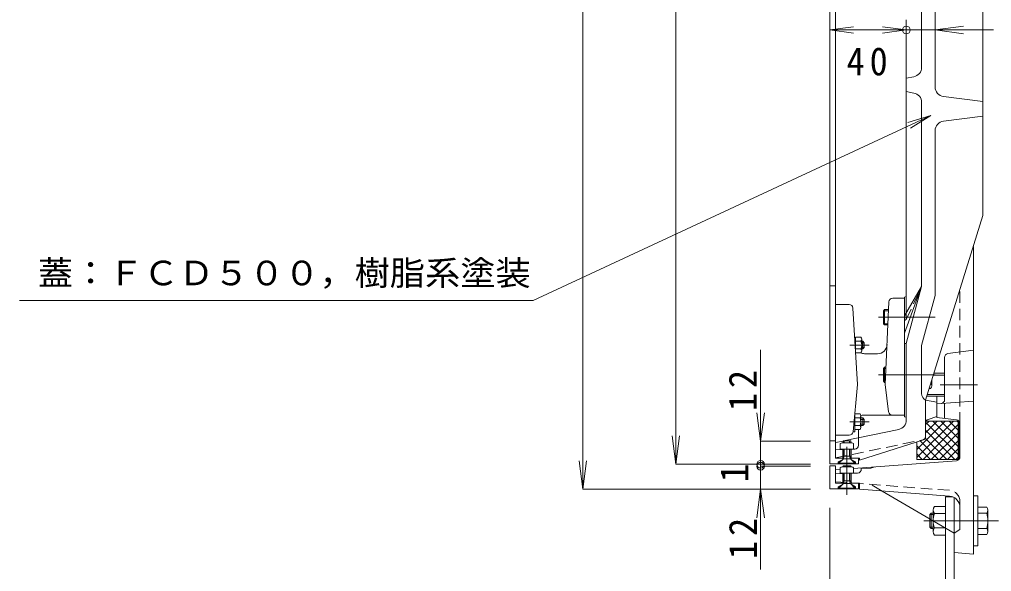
# Model space of a CAD drawing. Units: millimetres, scale not verified. Extents: x -960 to 881, y -687 to 688.
# Drawn here: x 10 to 517, y -269 to 19 of the extents above; entities that cross this region are included whole.
import ezdxf
from ezdxf.enums import TextEntityAlignment as Align

# ---------------------------------------------------------------- set-up
doc = ezdxf.new("R2010")
doc.units = ezdxf.units.MM
doc.header["$LTSCALE"] = 5
doc.header["$PDMODE"] = 32
doc.header["$PDSIZE"] = 4
for name, pattern in [('CHAIN1', [8, 5, -1, 1, -1]), ('CHAIN2', [12, 9, -1, 1, -1]), ('DASHED1', [1.8, 1.2, -0.6])]:
    doc.linetypes.add(name, pattern=pattern)
for name, color, linetype, lineweight in [('3-0', 2, 'Continuous', 9), ('3-1', 2, 'Continuous', 9), ('3-2', 3, 'Continuous', 9), ('3-3', 4, 'Continuous', 9), ('3-4', 7, 'Continuous', 9), ('3-5', 3, 'Continuous', 9), ('3-6', 6, 'Continuous', 9), ('3-A', 2, 'Continuous', 9)]:
    doc.layers.add(name, color=color, linetype=linetype, lineweight=lineweight)
doc.styles.add('ＭＳ ゴシック', font='')
doc.styles.get('ＭＳ ゴシック').set_extended_font_data('MS Gothic')

msp = doc.modelspace()

# ---------------------------------------------------------------- linework, layer by layer
at = {"layer": '3-0', "linetype": 'CHAIN2'}
for p, q in [((488.057, -136.368), (458.508, -136.368)), ((488.057, -166.368), (458.508, -166.368)), ((521.036, -242.568), (482.099, -242.568))]:
    msp.add_line(p, q, dxfattribs=at)
at = {"layer": '3-0'}
for p, q in [((463.668, -133.044), (460.965, -133.044)), ((463.698, -132.368), (461.642, -132.368)), ((463.373, -139.691), (460.965, -139.691)), ((463.343, -140.368), (461.642, -140.368)), ((462.335, -163.044), (460.965, -163.044)), ((462.365, -162.368), (461.642, -162.368)), ((462.04, -169.691), (460.965, -169.691)), ((462.01, -170.368), (461.642, -170.368)), ((486.265, -171.963), (486.265, -169.016)), ((485.655, -173.558), (484.851, -173.558)), ((439.965, -200.868), (443.965, -200.868)), ((439.965, -201.906), (439.965, -200.868)), ((440.565, -201.906), (440.565, -200.868)), ((443.365, -201.906), (443.365, -200.868)), ((443.965, -201.906), (443.965, -200.868)), ((439.965, -208.768), (439.965, -205.106)), ((440.565, -208.768), (440.565, -205.106)), ((443.365, -208.768), (443.365, -205.106)), ((443.965, -208.768), (443.965, -205.106)), ((439.982, -210.351), (437.765, -212.568)), ((437.765, -212.868), (437.765, -212.568)), ((443.804, -210.168), (440.127, -210.168)), ((440.236, -209.919), (440.565, -208.768)), ((443.694, -209.919), (443.365, -208.768)), ((443.965, -208.768), (443.564, -209.463)), ((443.948, -210.351), (446.165, -212.568)), ((439.965, -213.868), (443.965, -213.868)), ((439.965, -214.467), (439.965, -213.868)), ((439.965, -221.768), (439.965, -217.667)), ((440.565, -214.467), (440.565, -213.868)), ((440.565, -221.768), (440.565, -217.667)), ((443.365, -214.467), (443.365, -213.868)), ((443.365, -221.768), (443.365, -217.667)), ((443.965, -214.467), (443.965, -213.868)), ((443.965, -221.768), (443.965, -217.667)), ((443.965, -221.768), (439.965, -221.768)), ((439.965, -221.768), (440.366, -222.463)), ((443.804, -223.168), (440.127, -223.168)), ((440.236, -222.919), (440.565, -221.768)), ((443.694, -222.919), (443.365, -221.768)), ((443.965, -221.768), (443.564, -222.463)), ((439.982, -223.351), (437.765, -225.568)), ((437.765, -225.868), (437.765, -225.568)), ((446.165, -225.868), (437.765, -225.868)), ((443.948, -223.351), (446.165, -225.568)), ((460.353, -227.023), (497.965, -249.068)), ((486.965, -236.944), (486.965, -248.191)), ((487.687, -235.068), (493.465, -235.068)), ((493.465, -235.068), (493.465, -250.068)), ((510.265, -235.378), (510.265, -249.758)), ((514.955, -235.378), (510.265, -235.378)), ((515.565, -236.973), (515.565, -248.163)), ((486.965, -239.244), (485.265, -239.244)), ((486.965, -238.568), (485.942, -238.568)), ((487.687, -238.821), (493.465, -238.821)), ((514.955, -238.568), (510.265, -238.568)), ((486.965, -245.891), (485.265, -245.891)), ((486.965, -246.568), (485.942, -246.568)), ((487.687, -246.315), (493.465, -246.315)), ((514.955, -246.568), (510.265, -246.568)), ((487.687, -250.068), (493.465, -250.068)), ((514.955, -249.758), (510.265, -249.758))]:
    msp.add_line(p, q, dxfattribs=at)
at = {"layer": '3-0', "color": 7, "linetype": 'CHAIN2'}
msp.add_line((490.642, -171.568), (510.181, -171.568), dxfattribs=at)
at = {"layer": '3-0', "linetype": 'CHAIN1'}
msp.add_line((441.965, -229.023), (441.965, -199.194), dxfattribs=at)
at = {"layer": '3-0'}
for points in [[(461.642, -140.368), (461.642, -132.368), (460.965, -133.044), (460.965, -139.691)], [(461.642, -170.368), (461.642, -162.368), (460.965, -163.044), (460.965, -169.691)], [(485.942, -238.568), (485.942, -246.568), (485.265, -245.891), (485.265, -239.244)]]:
    msp.add_lwpolyline(points, close=True, dxfattribs=at)
for points in [[(446.165, -212.868), (446.165, -212.568), (437.765, -212.568)], [(443.965, -208.768), (439.965, -208.768), (440.366, -209.463)], [(446.165, -225.868), (446.165, -225.568), (437.765, -225.568)]]:
    msp.add_lwpolyline(points, dxfattribs=at)
for centre, radius, start, end in [((483.875, -171.963), 2.39, 318.13611, 36.67037), ((439.275, -209.644), 1, 315, 344.0547), ((444.655, -209.644), 1, 195.9453, 225), ((439.275, -222.644), 1, 315, 344.0547), ((444.655, -222.644), 1, 195.9453, 225), ((489.765, -236.944), 2.8, 137.92537, 222.07443), ((513.175, -236.973), 2.39, 318.13611, 41.86389), ((497.054, -242.568), 10.089, 158.19786, 201.80214), ((502.147, -242.568), 13.418, 342.6564, 17.3436), ((489.765, -248.191), 2.8, 137.92572, 222.07428), ((513.175, -248.163), 2.39, 318.13611, 41.86389)]:
    msp.add_arc(centre, radius, start, end, dxfattribs=at)
at = {"layer": '3-1'}
for p, q in [((507.965, -180.068), (507.965, -99.335)), ((494.701, -155.336), (507.965, -153.568)), ((492.965, -157.319), (492.965, -179.306)), ((488.965, -181.458), (488.965, -177.568)), ((507.965, -180.068), (488.965, -181.458)), ((488.965, -188.734), (488.965, -181.458)), ((492.965, -189.179), (492.965, -181.165)), ((507.965, -260.068), (507.965, -180.068)), ((499.186, -189.87), (488.965, -188.734)), ((500.965, -191.858), (500.965, -209.212)), ((435.965, -209.868), (440.251, -209.868)), ((443.694, -209.868), (448.465, -209.868)), ((499.115, -211.207), (445.465, -215.241)), ((438.465, -215.767), (435.965, -215.955)), ((435.965, -222.868), (435.965, -215.955)), ((439.965, -217.884), (435.965, -218.018)), ((439.815, -222.868), (439.815, -217.889)), ((447.532, -217.632), (443.965, -217.751)), ((444.115, -222.868), (444.115, -217.746)), ((449.465, -215.318), (454.465, -215.068)), ((449.465, -215.633), (449.465, -215.318)), ((456.465, -214.414), (454.465, -215.068)), ((435.965, -222.868), (440.251, -222.868)), ((443.694, -222.868), (448.465, -222.868)), ((448.465, -226.129), (448.465, -222.868)), ((495.415, -229.659), (448.465, -226.129)), ((497.965, -227.437), (497.965, -227.423)), ((497.965, -249.068), (497.965, -235.416)), ((500.965, -235.642), (500.965, -247.068)), ((507.965, -260.068), (497.965, -259.068))]:
    msp.add_line(p, q, dxfattribs=at)
at = {"layer": '3-1', "linetype": 'DASHED1'}
for p, q in [((500.965, -191.858), (500.965, -121.813)), ((495.415, -226.65), (435.965, -222.181)), ((460.353, -227.023), (454.465, -223.571)), ((500.965, -232.634), (500.965, -235.642))]:
    msp.add_line(p, q, dxfattribs=at)
at = {"layer": '3-1'}
msp.add_lwpolyline([(497.965, -259.068), (497.965, -249.068), (500.965, -247.068)], dxfattribs=at)
for centre, radius, start, end in [((494.965, -157.319), 2, 97.59464, 180), ((490.965, -179.306), 2, 274.18492, 0), ((498.965, -191.858), 2, 0, 83.65981), ((498.965, -209.212), 2, 274.29986, 0), ((447.465, -215.633), 2, 271.90915, 0), ((491.965, -235.416), 6, 63.05627, 85.70014), ((494.965, -235.642), 6, 0, 85.70014)]:
    msp.add_arc(centre, radius, start, end, dxfattribs=at)
at = {"layer": '3-1', "linetype": 'DASHED1'}
msp.add_arc((494.965, -232.634), 6, 0, 85.70014, dxfattribs=at)
at = {"layer": '3-2'}
for p, q in [((435.965, -209.868), (435.965, 44.932)), ((480.965, -5.918), (480.965, 44.932)), ((487.965, -16.176), (487.965, 44.932)), ((512.965, -83.279), (512.965, 44.932)), ((472.965, 18.844), (472.965, -133.822)), ((476.887, -10.832), (472.965, -11.568)), ((476.887, -19.303), (472.965, -18.568)), ((480.965, -24.217), (480.965, -120.211)), ((487.965, -38.96), (487.965, -124.997)), ((512.965, -83.279), (482.965, -179.613)), ((471.965, -135.523), (480.965, -120.211)), ((471.965, -144.639), (480.965, -120.211)), ((472.965, -150.068), (480.965, -120.211)), ((472.965, -125.568), (471.965, -125.901)), ((471.965, -188.234), (471.965, -125.901)), ((480.965, -151.121), (487.965, -124.997)), ((471.965, -150.068), (472.965, -150.068)), ((472.965, -150.068), (472.965, -190)), ((480.965, -176.149), (480.965, -151.121)), ((482.965, -198.891), (482.965, -179.613)), ((472.965, -188.568), (471.965, -188.234)), ((468.982, -194.895), (440.24, -200.868)), ((447.965, -203.14), (447.965, -194.918)), ((439.965, -200.925), (435.965, -201.756)), ((448.465, -210.909), (481.918, -200.321)), ((439.965, -205.364), (435.965, -205.512)), ((439.815, -209.868), (439.815, -205.37)), ((446.039, -205.139), (443.965, -205.216)), ((444.115, -209.868), (444.115, -205.21)), ((435.965, -209.868), (440.251, -209.868)), ((443.679, -209.868), (448.465, -209.868)), ((448.465, -210.909), (448.465, -209.868))]:
    msp.add_line(p, q, dxfattribs=at)
at = {"layer": '3-2', "linetype": 'DASHED1'}
for p, q in [((472.965, -137.511), (480.965, -120.211)), ((472.965, -137.511), (472.965, -133.822)), ((471.965, -137.983), (472.965, -137.511)), ((435.965, -209.756), (481.77, -200.238))]:
    msp.add_line(p, q, dxfattribs=at)
at = {"layer": '3-2'}
msp.add_lwpolyline([(484.369, -189.629), (488.965, -188.193), (488.965, -180.704), (482.965, -179.613)], dxfattribs=at)
for centre, radius, start, end in [((475.965, -5.918), 5, 280.61966, 0), ((475.965, -24.217), 5, 0, 79.38034), ((492.965, -16.176), 5, 180, 262.59309), ((492.965, -38.96), 5, 97.40691, 180), ((484.965, -176.149), 4, 180, 240), ((467.965, -190), 5, 281.73857, 0), ((484.965, -191.538), 2, 107.35402, 180), ((481.465, -198.891), 1.5, 287.56321, 0), ((445.965, -203.14), 2, 272.1211, 0)]:
    msp.add_arc(centre, radius, start, end, dxfattribs=at)
at = {"layer": '3-2', "linetype": 'DASHED1'}
msp.add_arc((481.465, -198.769), 1.5, 281.73857, 0, dxfattribs=at)
at = {"layer": '3-3'}
for p, q in [((432.965, -119.989), (435.965, -119.989)), ((465.878, -126.368), (471.965, -126.368)), ((443.081, -129.643), (435.965, -129.643)), ((447.465, -171.368), (445.078, -131.523)), ((461.965, -171.368), (463.88, -128.279)), ((446.479, -148.868), (446.117, -148.868)), ((446.479, -149.618), (446.162, -149.618)), ((446.479, -152.118), (446.312, -152.118)), ((449.679, -148.868), (450.215, -148.868)), ((450.215, -149.618), (449.679, -149.618)), ((449.679, -152.118), (450.965, -152.118)), ((450.965, -149.618), (450.215, -148.868)), ((450.215, -152.868), (450.215, -148.868)), ((450.215, -149.618), (450.965, -149.618)), ((450.965, -152.118), (450.215, -152.868)), ((450.965, -152.118), (450.965, -149.618)), ((446.479, -152.868), (446.357, -152.868)), ((449.679, -152.868), (450.215, -152.868)), ((457.893, -155.368), (451.216, -155.368)), ((447.465, -171.368), (445.136, -196.056)), ((463.746, -185.616), (461.965, -171.368)), ((450.506, -187.368), (471.965, -187.368)), ((446.008, -192.118), (445.508, -192.118)), ((446.008, -189.618), (445.743, -189.618)), ((446.008, -188.868), (445.814, -188.868)), ((449.208, -188.868), (450.215, -188.868)), ((450.215, -189.618), (449.208, -189.618)), ((449.208, -192.118), (450.965, -192.118)), ((450.965, -189.618), (450.215, -188.868)), ((450.215, -192.868), (450.215, -188.868)), ((450.215, -189.618), (450.965, -189.618)), ((450.965, -192.118), (450.215, -192.868)), ((450.965, -192.118), (450.965, -189.618)), ((443.145, -197.868), (435.965, -197.868)), ((446.008, -192.868), (445.437, -192.868)), ((449.208, -192.868), (450.215, -192.868)), ((493.465, -230.068), (497.185, -230.068)), ((497.965, -230.446), (497.965, -300.068)), ((507.965, -229.568), (510.265, -229.568)), ((510.265, -255.568), (510.265, -229.568)), ((507.965, -255.568), (510.265, -255.568))]:
    msp.add_line(p, q, dxfattribs=at)
for points in [[(432.965, -119.989), (432.965, -200.868), (435.965, -200.868), (435.965, -119.989)], [(493.465, -230.068), (493.465, -300.068), (497.965, -300.068)]]:
    msp.add_lwpolyline(points, dxfattribs=at)
for centre, radius, start, end in [((465.878, -128.368), 2, 90, 177.4552), ((443.081, -131.643), 2, 3.42884, 90), ((457.893, -150.368), 5, 270, 357.4552), ((451.216, -150.368), 5, 245.50573, 270), ((450.506, -192.368), 5, 90, 105.36046), ((465.731, -185.368), 2, 187.12502, 270), ((443.145, -195.868), 2, 270, 354.61069)]:
    msp.add_arc(centre, radius, start, end, dxfattribs=at)
at = {"layer": '3-4'}
for p, q in [((304.083, -226.068), (304.083, 315.932)), ((352.637, -213.068), (352.637, 302.932)), ((432.965, 13.597), (445.358, 15.228)), ((472.965, 13.597), (460.572, 15.228)), ((487.965, 13.597), (502.837, 15.555)), ((518.517, 13.597), (432.965, 13.597)), ((432.965, 13.597), (445.358, 11.965)), ((472.965, 13.597), (460.572, 11.965)), ((487.965, 13.597), (502.837, 11.639)), ((278.212, -127.559), (485.718, -31.015)), ((485.718, -31.015), (473.794, -34.764)), ((485.718, -31.015), (475.17, -37.722)), ((10.058, -127.559), (278.212, -127.559)), ((396.909, -214.067), (396.909, -153.292)), ((396.909, -201.068), (394.951, -186.196)), ((396.909, -201.068), (398.866, -186.196)), ((352.637, -213.068), (350.679, -198.196)), ((352.637, -213.068), (354.595, -198.196)), ((422.965, -201.068), (396.909, -201.068)), ((304.083, -226.068), (302.125, -211.196)), ((304.083, -226.068), (306.041, -211.196)), ((422.965, -213.068), (352.637, -213.068)), ((396.909, -268.051), (396.909, -214.067)), ((422.965, -214.067), (396.909, -214.067)), ((422.965, -226.068), (304.083, -226.068)), ((396.909, -226.068), (394.951, -240.939)), ((396.909, -226.068), (398.866, -240.939)), ((432.965, -347.635), (432.965, -235.868))]:
    msp.add_line(p, q, dxfattribs=at)
for p in [(472.965, 13.597), (396.909, -213.068), (396.909, -214.067)]:
    msp.add_point(p, dxfattribs=at)
at = {"layer": '3-5'}
for p, q in [((492.321, -21.134), (512.965, -23.818)), ((492.321, -34.002), (512.965, -31.318))]:
    msp.add_line(p, q, dxfattribs=at)
at = {"layer": '3-6'}
for p, q in [((432.965, -200.868), (432.965, 44.932)), ((478.465, -209.599), (497.529, -190.535)), ((478.465, -205.357), (493.286, -190.535)), ((481.772, -210.535), (499.965, -192.342)), ((482.965, -192.371), (484.801, -190.535)), ((482.965, -196.614), (489.044, -190.535)), ((499.965, -207.984), (483.027, -191.045)), ((483.235, -190.535), (500.465, -190.535)), ((499.965, -203.741), (486.759, -190.535)), ((499.965, -199.499), (491.002, -190.535)), ((499.965, -195.256), (495.244, -190.535)), ((499.965, -191.013), (499.487, -190.535)), ((499.965, -190.535), (499.965, -210.535)), ((500.189, -210.535), (500.189, -190.535)), ((500.489, -210.508), (500.489, -190.563)), ((500.789, -210.033), (500.789, -191.037)), ((498.274, -210.535), (482.965, -195.227)), ((486.014, -210.535), (499.965, -196.584)), ((478.465, -201.414), (478.465, -210.535)), ((489.788, -210.535), (480.138, -200.885)), ((494.031, -210.535), (482.881, -199.385)), ((490.257, -210.535), (499.965, -200.827)), ((485.546, -210.535), (478.465, -203.454)), ((481.303, -210.535), (478.465, -207.697)), ((494.5, -210.535), (499.965, -205.07)), ((432.965, -212.868), (447.965, -212.868)), ((437.465, -211.877), (437.465, -212.868)), ((439.815, -210.518), (439.815, -209.868)), ((444.115, -210.518), (444.115, -209.868)), ((446.465, -211.877), (444.122, -210.525)), ((446.465, -211.877), (445.475, -211.877)), ((446.465, -211.877), (446.465, -212.868)), ((447.965, -212.868), (447.965, -209.868)), ((478.465, -210.535), (500.465, -210.535)), ((498.742, -210.535), (499.965, -209.312)), ((432.965, -225.868), (432.965, -213.868)), ((435.965, -222.868), (440.251, -222.868)), ((439.815, -223.518), (439.815, -222.868)), ((443.679, -222.868), (447.965, -222.868)), ((444.115, -223.518), (444.115, -222.868)), ((447.965, -225.868), (447.965, -222.868)), ((432.965, -225.868), (447.965, -225.868)), ((437.465, -224.877), (439.808, -223.524)), ((437.465, -224.877), (437.465, -225.868)), ((438.455, -224.877), (437.465, -224.877)), ((446.465, -224.877), (444.122, -223.525)), ((446.465, -224.877), (445.475, -224.877)), ((446.465, -224.877), (446.465, -225.868))]:
    msp.add_line(p, q, dxfattribs=at)
for points in [[(432.965, -212.868), (432.965, -200.868), (435.965, -200.868), (435.965, -209.868)], [(438.455, -211.877), (437.465, -211.877), (439.808, -210.524)], [(432.965, -213.868), (435.965, -213.868), (435.965, -222.868)]]:
    msp.add_lwpolyline(points, dxfattribs=at)
at = {"layer": '3-A'}
for p, q in [((449.304, -146.818), (446.479, -146.818)), ((446.479, -146.818), (446.479, -154.918)), ((449.304, -148.838), (446.479, -148.838)), ((449.679, -147.828), (449.679, -153.907)), ((449.304, -152.897), (446.479, -152.897)), ((449.304, -154.918), (446.479, -154.918)), ((487.028, -166.568), (492.965, -166.568)), ((487.339, -165.568), (492.965, -165.568)), ((483.602, -177.568), (492.965, -177.568)), ((483.913, -176.568), (492.965, -176.568)), ((448.832, -186.818), (446.008, -186.818)), ((446.008, -186.818), (446.008, -194.918)), ((448.832, -188.838), (446.008, -188.838)), ((446.015, -196.118), (446.015, -190.17)), ((449.208, -187.828), (449.208, -193.907)), ((445.129, -196.118), (446.015, -196.118)), ((448.832, -192.897), (446.008, -192.897)), ((448.832, -194.918), (446.008, -194.918)), ((438.465, -202.281), (438.465, -205.106)), ((439.467, -201.906), (444.462, -201.906)), ((445.465, -202.281), (445.465, -205.106)), ((438.465, -205.106), (445.465, -205.106)), ((438.465, -214.842), (438.465, -217.667)), ((438.465, -217.667), (445.465, -217.667)), ((439.467, -214.467), (444.462, -214.467)), ((445.465, -214.842), (445.465, -217.667))]:
    msp.add_line(p, q, dxfattribs=at)
at = {"layer": '3-A', "linetype": 'CHAIN2'}
for p, q in [((453.559, -150.868), (443.457, -150.868)), ((453.559, -190.868), (443.457, -190.868))]:
    msp.add_line(p, q, dxfattribs=at)
at = {"layer": '3-A'}
for centre, radius, start, end in [((448.132, -147.828), 1.548, 319.24529, 40.75453), ((444.005, -150.868), 5.674, 339.04448, 20.95552), ((448.132, -153.907), 1.548, 319.24486, 40.75514), ((447.66, -187.828), 1.548, 319.24529, 40.75453), ((443.533, -190.868), 5.674, 339.04448, 20.95552), ((447.66, -193.907), 1.548, 319.24486, 40.75514), ((439.475, -203.454), 1.548, 89.68597, 130.75614), ((444.455, -203.454), 1.548, 49.24486, 90.25143), ((439.475, -216.014), 1.548, 89.68597, 130.75614), ((444.455, -216.014), 1.548, 49.24486, 90.25143)]:
    msp.add_arc(centre, radius, start, end, dxfattribs=at)

# ---------------------------------------------------------------- texts
at = {"layer": '3-4', "style": 'ＭＳ ゴシック', "width": 1.05}
msp.add_text('蓋：ＦＣＤ５００，樹脂系塗装', height=12.83, dxfattribs=at).set_placement((19.641, -123.508), align=Align.BOTTOM_LEFT)
at = {"layer": '3-4', "color": 2, "style": 'ＭＳ ゴシック'}
msp.add_text('1', height=14.66, rotation=90, dxfattribs=at).set_placement((394.857, -222.557), align=Align.BOTTOM_LEFT)
at = {"layer": '3-4', "color": 2, "insert": (441.767, -10.332), "char_height": 14.66, "attachment_point": 7, "style": 'ＭＳ ゴシック'}
msp.add_mtext('\\T1.27;\\W0.95;40', dxfattribs=at)
at = {"layer": '3-4', "color": 2, "char_height": 14.66, "attachment_point": 7, "rotation": 90, "style": 'ＭＳ ゴシック'}
for insert in [(394.857, -185.362), (394.961, -262.537)]:
    msp.add_mtext('\\T1.27;\\W0.95;12', dxfattribs=dict(at, insert=insert))

doc.saveas('drawing.dxf')
